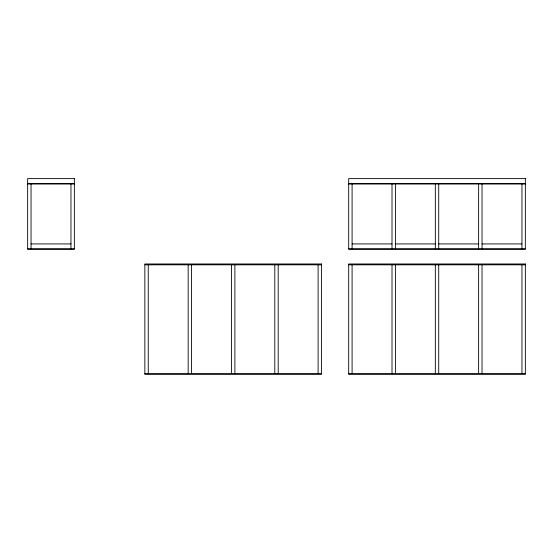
<?xml version="1.0" encoding="UTF-8"?>
<svg xmlns="http://www.w3.org/2000/svg" width="553" height="553" viewBox="0 0 553 553"><rect width="100%" height="100%" fill="white"/><g stroke="black" fill="none" stroke-linecap="round" stroke-linejoin="round"><path stroke-width="0.83" d="M27.65 183.416L74.365 183.416M348.694 183.416L525.35 183.416M27.65 184.018L74.365 184.018M348.694 184.018L525.35 184.018M31.044 243.928L70.964 243.928M352.088 243.928L392.008 243.928M395.402 243.928L435.322 243.928M438.723 243.928L478.635 243.928M482.036 243.928L521.956 243.928M27.65 248.732L74.365 248.732M348.694 248.732L525.35 248.732M144.858 264.825L321.514 264.825M348.694 264.825L525.35 264.825M144.858 373.538L321.514 373.538M348.694 373.538L525.35 373.538M521.956 183.527L521.956 248.732M521.956 264.825L521.956 373.538M482.036 183.527L482.036 248.732M482.036 264.825L482.036 373.538M478.635 183.527L478.635 248.732M478.635 264.825L478.635 373.538M438.723 183.527L438.723 248.732M438.723 264.825L438.723 373.538M435.322 183.527L435.322 248.732M435.322 264.825L435.322 373.538M395.402 183.527L395.402 248.732M395.402 264.825L395.402 373.538M392.008 183.527L392.008 248.732M392.008 264.825L392.008 373.538M352.088 183.527L352.088 248.732M352.088 264.825L352.088 373.538M318.113 264.825L318.113 373.538M278.2 264.825L278.2 373.538M274.8 264.825L274.8 373.538M234.887 264.825L234.887 373.538M231.486 264.825L231.486 373.538M191.566 264.825L191.566 373.538M188.172 264.825L188.172 373.538M148.252 264.825L148.252 373.538M70.964 183.527L70.964 248.732M31.044 183.527L31.044 248.732M74.365 178.612L27.65 178.612L27.65 249.334L74.365 249.334L74.365 178.612M525.35 178.612L348.694 178.612L348.694 249.334L525.35 249.334L525.35 178.612M321.514 263.981L144.858 263.981L144.858 374.388L321.514 374.388L321.514 263.981M525.35 263.981L348.694 263.981L348.694 374.388L525.35 374.388L525.35 263.981"/></g></svg>
